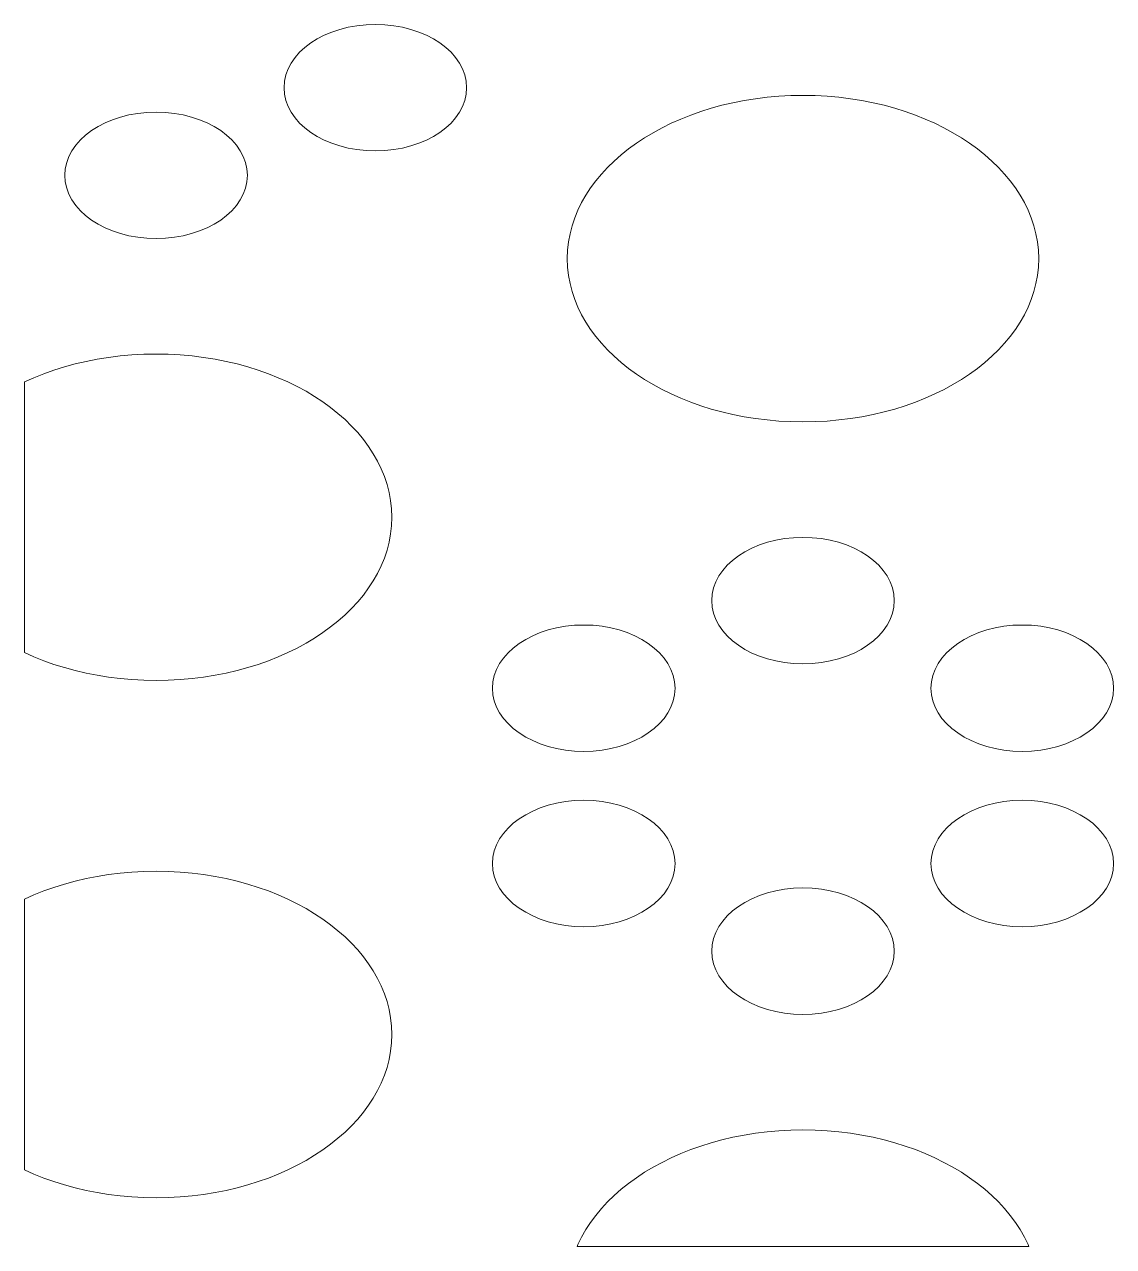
# Model space of a CAD drawing. Header units: millimetres. Extents: x -1200 to 1200, y -590 to 590.
# Drawn here: x -1200 to -771.3, y -590 to -109.1 of the extents above; entities that cross this region are included whole.
import ezdxf

# ---------------------------------------------------------------- set-up
doc = ezdxf.new("R2010")
doc.units = ezdxf.units.MM
doc.header["$MEASUREMENT"] = 0
doc.layers.add('Layer 1', color=7, linetype='Continuous')

msp = doc.modelspace()

# ---------------------------------------------------------------- linework, layer by layer
at = {"layer": 'Layer 1', "color": 250, "lineweight": 20}
for points, knots in [([(-1097.8502, -133.9653), (-1097.8502, -120.2296), (-1081.7542, -109.0802), (-1061.9118, -109.0802), (-1042.0694, -109.0802), (-1025.9734, -120.2296), (-1025.9734, -133.9653), (-1025.9734, -147.7008), (-1042.0694, -158.8452), (-1061.9118, -158.8452), (-1081.7542, -158.8452), (-1097.8502, -147.7008), (-1097.8502, -133.9653)], [0, 0, 0, 0, 0.25, 0.25, 0.25, 0.5, 0.5, 0.5, 0.75, 0.75, 0.75, 1, 1, 1, 1]), ([(-986.3499, -201.2391), (-986.3499, -201.2391), (-986.2274, -197.9304), (-986.2274, -197.9304), (-986.2274, -197.9304), (-985.8673, -194.6681), (-985.8673, -194.6681), (-985.8673, -194.6681), (-985.2774, -191.4523), (-985.2774, -191.4523), (-985.2774, -191.4523), (-984.4653, -188.2933), (-984.4653, -188.2933), (-984.4653, -188.2933), (-983.431, -185.191), (-983.431, -185.191), (-983.431, -185.191), (-982.1822, -182.1404), (-982.1822, -182.1404), (-982.1822, -182.1404), (-980.7266, -179.162), (-980.7266, -179.162), (-980.7266, -179.162), (-979.0718, -176.2559), (-979.0718, -176.2559), (-979.0718, -176.2559), (-977.2102, -173.417), (-977.2102, -173.417), (-977.2102, -173.417), (-975.157, -170.6347), (-975.157, -170.6347), (-975.157, -170.6347), (-972.9276, -167.9454), (-972.9276, -167.9454), (-972.9276, -167.9454), (-970.5067, -165.3439), (-970.5067, -165.3439), (-970.5067, -165.3439), (-967.9248, -162.8249), (-967.9248, -162.8249), (-967.9248, -162.8249), (-965.1668, -160.3937), (-965.1668, -160.3937), (-965.1668, -160.3937), (-962.2479, -158.0657), (-962.2479, -158.0657), (-962.2479, -158.0657), (-959.1759, -155.8358), (-959.1759, -155.8358), (-959.1759, -155.8358), (-955.9428, -153.6988), (-955.9428, -153.6988), (-955.9428, -153.6988), (-952.5873, -151.6857), (-952.5873, -151.6857), (-952.5873, -151.6857), (-949.0708, -149.7707), (-949.0708, -149.7707), (-949.0708, -149.7707), (-945.4317, -147.9847), (-945.4317, -147.9847), (-945.4317, -147.9847), (-941.6702, -146.3123), (-941.6702, -146.3123), (-941.6702, -146.3123), (-937.7783, -144.7637), (-937.7783, -144.7637), (-937.7783, -144.7637), (-933.7945, -143.3494), (-933.7945, -143.3494), (-933.7945, -143.3494), (-929.6804, -142.059), (-929.6804, -142.059), (-929.6804, -142.059), (-925.4668, -140.9131), (-925.4668, -140.9131), (-925.4668, -140.9131), (-921.1612, -139.9065), (-921.1612, -139.9065), (-921.1612, -139.9065), (-916.7561, -139.0393), (-916.7561, -139.0393), (-916.7561, -139.0393), (-912.2819, -138.327), (-912.2819, -138.327), (-912.2819, -138.327), (-907.7159, -137.7592), (-907.7159, -137.7592), (-907.7159, -137.7592), (-903.0733, -137.3514), (-903.0733, -137.3514), (-903.0733, -137.3514), (-898.354, -137.0933), (-898.354, -137.0933), (-898.354, -137.0933), (-893.5888, -137.0107), (-893.5888, -137.0107), (-893.5888, -137.0107), (-888.7775, -137.0933), (-888.7775, -137.0933), (-888.7775, -137.0933), (-884.0736, -137.3514), (-884.0736, -137.3514), (-884.0736, -137.3514), (-879.4156, -137.7592), (-879.4156, -137.7592), (-879.4156, -137.7592), (-874.8573, -138.327), (-874.8573, -138.327), (-874.8573, -138.327), (-870.3754, -139.0393), (-870.3754, -139.0393), (-870.3754, -139.0393), (-865.9856, -139.9065), (-865.9856, -139.9065), (-865.9856, -139.9065), (-861.68, -140.9131), (-861.68, -140.9131), (-861.68, -140.9131), (-857.4665, -142.059), (-857.4665, -142.059), (-857.4665, -142.059), (-853.36, -143.3494), (-853.36, -143.3494), (-853.36, -143.3494), (-849.3533, -144.7637), (-849.3533, -144.7637), (-849.3533, -144.7637), (-845.4844, -146.3123), (-845.4844, -146.3123), (-845.4844, -146.3123), (-841.7227, -147.9847), (-841.7227, -147.9847), (-841.7227, -147.9847), (-838.0837, -149.7707), (-838.0837, -149.7707), (-838.0837, -149.7707), (-834.5673, -151.6857), (-834.5673, -151.6857), (-834.5673, -151.6857), (-831.2117, -153.6988), (-831.2117, -153.6988), (-831.2117, -153.6988), (-827.9787, -155.8358), (-827.9787, -155.8358), (-827.9787, -155.8358), (-824.8989, -158.0657), (-824.8989, -158.0657), (-824.8989, -158.0657), (-821.98, -160.3937), (-821.98, -160.3937), (-821.98, -160.3937), (-819.2296, -162.8249), (-819.2296, -162.8249), (-819.2296, -162.8249), (-816.6402, -165.3439), (-816.6402, -165.3439), (-816.6402, -165.3439), (-814.2346, -167.9454), (-814.2346, -167.9454), (-814.2346, -167.9454), (-811.9899, -170.6347), (-811.9899, -170.6347), (-811.9899, -170.6347), (-809.9444, -173.4066), (-809.9444, -173.4066), (-809.9444, -173.4066), (-808.0904, -176.2559), (-808.0904, -176.2559), (-808.0904, -176.2559), (-806.4279, -179.162), (-806.4279, -179.162), (-806.4279, -179.162), (-804.9722, -182.1404), (-804.9722, -182.1404), (-804.9722, -182.1404), (-803.7234, -185.191), (-803.7234, -185.191), (-803.7234, -185.191), (-802.6815, -188.2933), (-802.6815, -188.2933), (-802.6815, -188.2933), (-801.8694, -191.4523), (-801.8694, -191.4523), (-801.8694, -191.4523), (-801.2796, -194.6681), (-801.2796, -194.6681), (-801.2796, -194.6681), (-800.9195, -197.9304), (-800.9195, -197.9304), (-800.9195, -197.9304), (-800.7969, -201.2391), (-800.7969, -201.2391), (-800.7969, -201.2391), (-800.9195, -204.5581), (-800.9195, -204.5581), (-800.9195, -204.5581), (-801.2796, -207.8204), (-801.2796, -207.8204), (-801.2796, -207.8204), (-801.8694, -211.0362), (-801.8694, -211.0362), (-801.8694, -211.0362), (-802.6815, -214.2056), (-802.6815, -214.2056), (-802.6815, -214.2056), (-803.7234, -217.2975), (-803.7234, -217.2975), (-803.7234, -217.2975), (-804.9722, -220.3378), (-804.9722, -220.3378), (-804.9722, -220.3378), (-806.4279, -223.3213), (-806.4279, -223.3213), (-806.4279, -223.3213), (-808.0904, -226.2326), (-808.0904, -226.2326), (-808.0904, -226.2326), (-809.9444, -229.0819), (-809.9444, -229.0819), (-809.9444, -229.0819), (-811.9899, -231.8435), (-811.9899, -231.8435), (-811.9899, -231.8435), (-814.2346, -234.5431), (-814.2346, -234.5431), (-814.2346, -234.5431), (-816.6402, -237.1446), (-816.6402, -237.1446), (-816.6402, -237.1446), (-819.2296, -239.6688), (-819.2296, -239.6688), (-819.2296, -239.6688), (-821.98, -242.0897), (-821.98, -242.0897), (-821.98, -242.0897), (-824.8989, -244.4228), (-824.8989, -244.4228), (-824.8989, -244.4228), (-827.9787, -246.6527), (-827.9787, -246.6527), (-827.9787, -246.6527), (-831.2117, -248.7897), (-831.2117, -248.7897), (-831.2117, -248.7897), (-834.5673, -250.8028), (-834.5673, -250.8028), (-834.5673, -250.8028), (-838.0761, -252.7178), (-838.0761, -252.7178), (-838.0761, -252.7178), (-841.7227, -254.5038), (-841.7227, -254.5038), (-841.7227, -254.5038), (-845.4844, -256.1763), (-845.4844, -256.1763), (-845.4844, -256.1763), (-849.3533, -257.7197), (-849.3533, -257.7197), (-849.3533, -257.7197), (-853.36, -259.1443), (-853.36, -259.1443), (-853.36, -259.1443), (-857.4665, -260.4192), (-857.4665, -260.4192), (-857.4665, -260.4192), (-861.68, -261.5755), (-861.68, -261.5755), (-861.68, -261.5755), (-865.9856, -262.5821), (-865.9856, -262.5821), (-865.9856, -262.5821), (-870.3754, -263.4492), (-870.3754, -263.4492), (-870.3754, -263.4492), (-874.8573, -264.1667), (-874.8573, -264.1667), (-874.8573, -264.1667), (-879.4156, -264.7345), (-879.4156, -264.7345), (-879.4156, -264.7345), (-884.0736, -265.1475), (-884.0736, -265.1475), (-884.0736, -265.1475), (-888.7775, -265.3952), (-888.7775, -265.3952), (-888.7775, -265.3952), (-893.5888, -265.4778), (-893.5888, -265.4778), (-893.5888, -265.4778), (-898.354, -265.3952), (-898.354, -265.3952), (-898.354, -265.3952), (-903.0733, -265.1475), (-903.0733, -265.1475), (-903.0733, -265.1475), (-907.7159, -264.7345), (-907.7159, -264.7345), (-907.7159, -264.7345), (-912.2819, -264.1667), (-912.2819, -264.1667), (-912.2819, -264.1667), (-916.7561, -263.4492), (-916.7561, -263.4492), (-916.7561, -263.4492), (-921.1612, -262.5821), (-921.1612, -262.5821), (-921.1612, -262.5821), (-925.4668, -261.5755), (-925.4668, -261.5755), (-925.4668, -261.5755), (-929.6804, -260.4192), (-929.6804, -260.4192), (-929.6804, -260.4192), (-933.7945, -259.1443), (-933.7945, -259.1443), (-933.7945, -259.1443), (-937.7783, -257.7197), (-937.7783, -257.7197), (-937.7783, -257.7197), (-941.6702, -256.1763), (-941.6702, -256.1763), (-941.6702, -256.1763), (-945.4317, -254.5038), (-945.4317, -254.5038), (-945.4317, -254.5038), (-949.0708, -252.7178), (-949.0708, -252.7178), (-949.0708, -252.7178), (-952.5873, -250.8028), (-952.5873, -250.8028), (-952.5873, -250.8028), (-955.9428, -248.7897), (-955.9428, -248.7897), (-955.9428, -248.7897), (-959.1759, -246.6527), (-959.1759, -246.6527), (-959.1759, -246.6527), (-962.2479, -244.4228), (-962.2479, -244.4228), (-962.2479, -244.4228), (-965.1668, -242.0897), (-965.1668, -242.0897), (-965.1668, -242.0897), (-967.9248, -239.6688), (-967.9248, -239.6688), (-967.9248, -239.6688), (-970.5067, -237.1446), (-970.5067, -237.1446), (-970.5067, -237.1446), (-972.9276, -234.5431), (-972.9276, -234.5431), (-972.9276, -234.5431), (-975.157, -231.8435), (-975.157, -231.8435), (-975.157, -231.8435), (-977.2102, -229.0819), (-977.2102, -229.0819), (-977.2102, -229.0819), (-979.0718, -226.2326), (-979.0718, -226.2326), (-979.0718, -226.2326), (-980.7266, -223.3213), (-980.7266, -223.3213), (-980.7266, -223.3213), (-982.1822, -220.3378), (-982.1822, -220.3378), (-982.1822, -220.3378), (-983.431, -217.2975), (-983.431, -217.2975), (-983.431, -217.2975), (-984.4653, -214.2056), (-984.4653, -214.2056), (-984.4653, -214.2056), (-985.2774, -211.0362), (-985.2774, -211.0362), (-985.2774, -211.0362), (-985.8673, -207.8204), (-985.8673, -207.8204), (-985.8673, -207.8204), (-986.2274, -204.5581), (-986.2274, -204.5581), (-986.2274, -204.5581), (-986.3499, -201.2391), (-986.3499, -201.2391)], [0, 0, 0, 0, 0.0078125, 0.0078125, 0.0078125, 0.015625, 0.015625, 0.015625, 0.0234375, 0.0234375, 0.0234375, 0.03125, 0.03125, 0.03125, 0.0390625, 0.0390625, 0.0390625, 0.046875, 0.046875, 0.046875, 0.0546875, 0.0546875, 0.0546875, 0.0625, 0.0625, 0.0625, 0.0703125, 0.0703125, 0.0703125, 0.078125, 0.078125, 0.078125, 0.0859375, 0.0859375, 0.0859375, 0.09375, 0.09375, 0.09375, 0.1015625, 0.1015625, 0.1015625, 0.109375, 0.109375, 0.109375, 0.1171875, 0.1171875, 0.1171875, 0.125, 0.125, 0.125, 0.1328125, 0.1328125, 0.1328125, 0.140625, 0.140625, 0.140625, 0.1484375, 0.1484375, 0.1484375, 0.15625, 0.15625, 0.15625, 0.1640625, 0.1640625, 0.1640625, 0.171875, 0.171875, 0.171875, 0.1796875, 0.1796875, 0.1796875, 0.1875, 0.1875, 0.1875, 0.1953125, 0.1953125, 0.1953125, 0.203125, 0.203125, 0.203125, 0.2109375, 0.2109375, 0.2109375, 0.21875, 0.21875, 0.21875, 0.2265625, 0.2265625, 0.2265625, 0.234375, 0.234375, 0.234375, 0.2421875, 0.2421875, 0.2421875, 0.25, 0.25, 0.25, 0.2578125, 0.2578125, 0.2578125, 0.265625, 0.265625, 0.265625, 0.2734375, 0.2734375, 0.2734375, 0.28125, 0.28125, 0.28125, 0.2890625, 0.2890625, 0.2890625, 0.296875, 0.296875, 0.296875, 0.3046875, 0.3046875, 0.3046875, 0.3125, 0.3125, 0.3125, 0.3203125, 0.3203125, 0.3203125, 0.328125, 0.328125, 0.328125, 0.3359375, 0.3359375, 0.3359375, 0.34375, 0.34375, 0.34375, 0.3515625, 0.3515625, 0.3515625, 0.359375, 0.359375, 0.359375, 0.3671875, 0.3671875, 0.3671875, 0.375, 0.375, 0.375, 0.3828125, 0.3828125, 0.3828125, 0.390625, 0.390625, 0.390625, 0.3984375, 0.3984375, 0.3984375, 0.40625, 0.40625, 0.40625, 0.4140625, 0.4140625, 0.4140625, 0.421875, 0.421875, 0.421875, 0.4296875, 0.4296875, 0.4296875, 0.4375, 0.4375, 0.4375, 0.4453125, 0.4453125, 0.4453125, 0.453125, 0.453125, 0.453125, 0.4609375, 0.4609375, 0.4609375, 0.46875, 0.46875, 0.46875, 0.4765625, 0.4765625, 0.4765625, 0.484375, 0.484375, 0.484375, 0.4921875, 0.4921875, 0.4921875, 0.5, 0.5, 0.5, 0.5078125, 0.5078125, 0.5078125, 0.515625, 0.515625, 0.515625, 0.5234375, 0.5234375, 0.5234375, 0.53125, 0.53125, 0.53125, 0.5390625, 0.5390625, 0.5390625, 0.546875, 0.546875, 0.546875, 0.5546875, 0.5546875, 0.5546875, 0.5625, 0.5625, 0.5625, 0.5703125, 0.5703125, 0.5703125, 0.578125, 0.578125, 0.578125, 0.5859375, 0.5859375, 0.5859375, 0.59375, 0.59375, 0.59375, 0.6015625, 0.6015625, 0.6015625, 0.609375, 0.609375, 0.609375, 0.6171875, 0.6171875, 0.6171875, 0.625, 0.625, 0.625, 0.6328125, 0.6328125, 0.6328125, 0.640625, 0.640625, 0.640625, 0.6484375, 0.6484375, 0.6484375, 0.65625, 0.65625, 0.65625, 0.6640625, 0.6640625, 0.6640625, 0.671875, 0.671875, 0.671875, 0.6796875, 0.6796875, 0.6796875, 0.6875, 0.6875, 0.6875, 0.6953125, 0.6953125, 0.6953125, 0.703125, 0.703125, 0.703125, 0.7109375, 0.7109375, 0.7109375, 0.71875, 0.71875, 0.71875, 0.7265625, 0.7265625, 0.7265625, 0.734375, 0.734375, 0.734375, 0.7421875, 0.7421875, 0.7421875, 0.75, 0.75, 0.75, 0.7578125, 0.7578125, 0.7578125, 0.765625, 0.765625, 0.765625, 0.7734375, 0.7734375, 0.7734375, 0.78125, 0.78125, 0.78125, 0.7890625, 0.7890625, 0.7890625, 0.796875, 0.796875, 0.796875, 0.8046875, 0.8046875, 0.8046875, 0.8125, 0.8125, 0.8125, 0.8203125, 0.8203125, 0.8203125, 0.828125, 0.828125, 0.828125, 0.8359375, 0.8359375, 0.8359375, 0.84375, 0.84375, 0.84375, 0.8515625, 0.8515625, 0.8515625, 0.859375, 0.859375, 0.859375, 0.8671875, 0.8671875, 0.8671875, 0.875, 0.875, 0.875, 0.8828125, 0.8828125, 0.8828125, 0.890625, 0.890625, 0.890625, 0.8984375, 0.8984375, 0.8984375, 0.90625, 0.90625, 0.90625, 0.9140625, 0.9140625, 0.9140625, 0.921875, 0.921875, 0.921875, 0.9296875, 0.9296875, 0.9296875, 0.9375, 0.9375, 0.9375, 0.9453125, 0.9453125, 0.9453125, 0.953125, 0.953125, 0.953125, 0.9609375, 0.9609375, 0.9609375, 0.96875, 0.96875, 0.96875, 0.9765625, 0.9765625, 0.9765625, 0.984375, 0.984375, 0.984375, 0.9921875, 0.9921875, 0.9921875, 1, 1, 1, 1]), ([(-1184.1531, -168.4565), (-1184.1531, -154.7209), (-1168.0647, -143.5765), (-1148.2223, -143.5765), (-1128.3647, -143.5765), (-1112.2685, -154.7209), (-1112.2685, -168.4565), (-1112.2685, -182.1972), (-1128.3647, -193.3415), (-1148.2223, -193.3415), (-1168.0647, -193.3415), (-1184.1531, -182.1972), (-1184.1531, -168.4565)], [0, 0, 0, 0, 0.25, 0.25, 0.25, 0.5, 0.5, 0.5, 0.75, 0.75, 0.75, 1, 1, 1, 1]), ([(-1200.05, -356.2895), (-1200.05, -356.2895), (-1200.05, -249.7498), (-1200.05, -249.7498), (-1200.05, -249.7498), (-1196.3036, -248.0877), (-1196.3036, -248.0877), (-1196.3036, -248.0877), (-1192.4271, -246.5443), (-1192.4271, -246.5443), (-1192.4271, -246.5443), (-1188.428, -245.1248), (-1188.428, -245.1248), (-1188.428, -245.1248), (-1184.314, -243.8395), (-1184.314, -243.8395), (-1184.314, -243.8395), (-1180.1081, -242.6988), (-1180.1081, -242.6988), (-1180.1081, -242.6988), (-1175.8101, -241.6768), (-1175.8101, -241.6768), (-1175.8101, -241.6768), (-1171.4049, -240.8095), (-1171.4049, -240.8095), (-1171.4049, -240.8095), (-1166.9156, -240.0972), (-1166.9156, -240.0972), (-1166.9156, -240.0972), (-1162.3571, -239.5345), (-1162.3571, -239.5345), (-1162.3571, -239.5345), (-1157.7145, -239.132), (-1157.7145, -239.132), (-1157.7145, -239.132), (-1153.0028, -238.8842), (-1153.0028, -238.8842), (-1153.0028, -238.8842), (-1148.2223, -238.8015), (-1148.2223, -238.8015), (-1148.2223, -238.8015), (-1143.4418, -238.8842), (-1143.4418, -238.8842), (-1143.4418, -238.8842), (-1138.7148, -239.132), (-1138.7148, -239.132), (-1138.7148, -239.132), (-1134.0646, -239.5345), (-1134.0646, -239.5345), (-1134.0646, -239.5345), (-1129.5061, -240.0972), (-1129.5061, -240.0972), (-1129.5061, -240.0972), (-1125.0244, -240.8095), (-1125.0244, -240.8095), (-1125.0244, -240.8095), (-1120.6345, -241.6768), (-1120.6345, -241.6768), (-1120.6345, -241.6768), (-1116.3213, -242.6988), (-1116.3213, -242.6988), (-1116.3213, -242.6988), (-1112.1076, -243.8395), (-1112.1076, -243.8395), (-1112.1076, -243.8395), (-1108.0012, -245.1248), (-1108.0012, -245.1248), (-1108.0012, -245.1248), (-1104.0098, -246.5443), (-1104.0098, -246.5443), (-1104.0098, -246.5443), (-1100.1257, -248.0877), (-1100.1257, -248.0877), (-1100.1257, -248.0877), (-1096.3563, -249.755), (-1096.3563, -249.755), (-1096.3563, -249.755), (-1092.7173, -251.5513), (-1092.7173, -251.5513), (-1092.7173, -251.5513), (-1089.2085, -253.4611), (-1089.2085, -253.4611), (-1089.2085, -253.4611), (-1085.8453, -255.4794), (-1085.8453, -255.4794), (-1085.8453, -255.4794), (-1082.6198, -257.606), (-1082.6198, -257.606), (-1082.6198, -257.606), (-1079.5478, -259.836), (-1079.5478, -259.836), (-1079.5478, -259.836), (-1076.6213, -262.1691), (-1076.6213, -262.1691), (-1076.6213, -262.1691), (-1073.8632, -264.5952), (-1073.8632, -264.5952), (-1073.8632, -264.5952), (-1071.2891, -267.1192), (-1071.2891, -267.1192), (-1071.2891, -267.1192), (-1068.8529, -269.726), (-1068.8529, -269.726), (-1068.8529, -269.726), (-1066.6234, -272.4153), (-1066.6234, -272.4153), (-1066.6234, -272.4153), (-1064.5856, -275.1872), (-1064.5856, -275.1872), (-1064.5856, -275.1872), (-1062.7392, -278.0262), (-1062.7392, -278.0262), (-1062.7392, -278.0262), (-1061.0615, -280.9374), (-1061.0615, -280.9374), (-1061.0615, -280.9374), (-1059.6058, -283.921), (-1059.6058, -283.921), (-1059.6058, -283.921), (-1058.3647, -286.9613), (-1058.3647, -286.9613), (-1058.3647, -286.9613), (-1057.3305, -290.0739), (-1057.3305, -290.0739), (-1057.3305, -290.0739), (-1056.5031, -293.2277), (-1056.5031, -293.2277), (-1056.5031, -293.2277), (-1055.9132, -296.4487), (-1055.9132, -296.4487), (-1055.9132, -296.4487), (-1055.5607, -299.7058), (-1055.5607, -299.7058), (-1055.5607, -299.7058), (-1055.4382, -303.0248), (-1055.4382, -303.0248), (-1055.4382, -303.0248), (-1055.5607, -306.3336), (-1055.5607, -306.3336), (-1055.5607, -306.3336), (-1055.9132, -309.5958), (-1055.9132, -309.5958), (-1055.9132, -309.5958), (-1056.5031, -312.8116), (-1056.5031, -312.8116), (-1056.5031, -312.8116), (-1057.3305, -315.9758), (-1057.3305, -315.9758), (-1057.3305, -315.9758), (-1058.3647, -319.0781), (-1058.3647, -319.0781), (-1058.3647, -319.0781), (-1059.6058, -322.1183), (-1059.6058, -322.1183), (-1059.6058, -322.1183), (-1061.0615, -325.1018), (-1061.0615, -325.1018), (-1061.0615, -325.1018), (-1062.7392, -328.0132), (-1062.7392, -328.0132), (-1062.7392, -328.0132), (-1064.5856, -330.8573), (-1064.5856, -330.8573), (-1064.5856, -330.8573), (-1066.6234, -333.6292), (-1066.6234, -333.6292), (-1066.6234, -333.6292), (-1068.8529, -336.3185), (-1068.8529, -336.3185), (-1068.8529, -336.3185), (-1071.2891, -338.92), (-1071.2891, -338.92), (-1071.2891, -338.92), (-1073.8632, -341.4442), (-1073.8632, -341.4442), (-1073.8632, -341.4442), (-1076.6213, -343.8651), (-1076.6213, -343.8651), (-1076.6213, -343.8651), (-1079.5478, -346.2033), (-1079.5478, -346.2033), (-1079.5478, -346.2033), (-1082.6198, -348.4333), (-1082.6198, -348.4333), (-1082.6198, -348.4333), (-1085.8453, -350.5599), (-1085.8453, -350.5599), (-1085.8453, -350.5599), (-1089.2085, -352.5885), (-1089.2085, -352.5885), (-1089.2085, -352.5885), (-1092.7173, -354.4932), (-1092.7173, -354.4932), (-1092.7173, -354.4932), (-1096.3563, -356.2844), (-1096.3563, -356.2844), (-1096.3563, -356.2844), (-1100.1257, -357.9568), (-1100.1257, -357.9568), (-1100.1257, -357.9568), (-1104.0098, -359.5053), (-1104.0098, -359.5053), (-1104.0098, -359.5053), (-1108.0012, -360.9249), (-1108.0012, -360.9249), (-1108.0012, -360.9249), (-1112.1076, -362.205), (-1112.1076, -362.205), (-1112.1076, -362.205), (-1116.3213, -363.3509), (-1116.3213, -363.3509), (-1116.3213, -363.3509), (-1120.6345, -364.3626), (-1120.6345, -364.3626), (-1120.6345, -364.3626), (-1125.0244, -365.2246), (-1125.0244, -365.2246), (-1125.0244, -365.2246), (-1129.5061, -365.9421), (-1129.5061, -365.9421), (-1129.5061, -365.9421), (-1134.0646, -366.5048), (-1134.0646, -366.5048), (-1134.0646, -366.5048), (-1138.7148, -366.9177), (-1138.7148, -366.9177), (-1138.7148, -366.9177), (-1143.4418, -367.1654), (-1143.4418, -367.1654), (-1143.4418, -367.1654), (-1148.2223, -367.2481), (-1148.2223, -367.2481), (-1148.2223, -367.2481), (-1153.0028, -367.1654), (-1153.0028, -367.1654), (-1153.0028, -367.1654), (-1157.7145, -366.9177), (-1157.7145, -366.9177), (-1157.7145, -366.9177), (-1162.3571, -366.5048), (-1162.3571, -366.5048), (-1162.3571, -366.5048), (-1166.9232, -365.9421), (-1166.9232, -365.9421), (-1166.9232, -365.9421), (-1171.4049, -365.2246), (-1171.4049, -365.2246), (-1171.4049, -365.2246), (-1175.8101, -364.3626), (-1175.8101, -364.3626), (-1175.8101, -364.3626), (-1180.1081, -363.3509), (-1180.1081, -363.3509), (-1180.1081, -363.3509), (-1184.314, -362.205), (-1184.314, -362.205), (-1184.314, -362.205), (-1188.428, -360.9249), (-1188.428, -360.9249), (-1188.428, -360.9249), (-1192.4271, -359.5053), (-1192.4271, -359.5053), (-1192.4271, -359.5053), (-1196.3036, -357.9568), (-1196.3036, -357.9568), (-1196.3036, -357.9568), (-1200.05, -356.2895), (-1200.05, -356.2895)], [0, 0, 0, 0, 0.01123596, 0.01123596, 0.01123596, 0.02247191, 0.02247191, 0.02247191, 0.03370787, 0.03370787, 0.03370787, 0.04494382, 0.04494382, 0.04494382, 0.05617978, 0.05617978, 0.05617978, 0.06741573, 0.06741573, 0.06741573, 0.07865169, 0.07865169, 0.07865169, 0.08988764, 0.08988764, 0.08988764, 0.1011236, 0.1011236, 0.1011236, 0.11235955, 0.11235955, 0.11235955, 0.12359551, 0.12359551, 0.12359551, 0.13483146, 0.13483146, 0.13483146, 0.14606742, 0.14606742, 0.14606742, 0.15730337, 0.15730337, 0.15730337, 0.16853933, 0.16853933, 0.16853933, 0.17977528, 0.17977528, 0.17977528, 0.19101124, 0.19101124, 0.19101124, 0.20224719, 0.20224719, 0.20224719, 0.21348315, 0.21348315, 0.21348315, 0.2247191, 0.2247191, 0.2247191, 0.23595506, 0.23595506, 0.23595506, 0.24719101, 0.24719101, 0.24719101, 0.25842697, 0.25842697, 0.25842697, 0.26966292, 0.26966292, 0.26966292, 0.28089888, 0.28089888, 0.28089888, 0.29213483, 0.29213483, 0.29213483, 0.30337079, 0.30337079, 0.30337079, 0.31460674, 0.31460674, 0.31460674, 0.3258427, 0.3258427, 0.3258427, 0.33707865, 0.33707865, 0.33707865, 0.34831461, 0.34831461, 0.34831461, 0.35955056, 0.35955056, 0.35955056, 0.37078652, 0.37078652, 0.37078652, 0.38202247, 0.38202247, 0.38202247, 0.39325843, 0.39325843, 0.39325843, 0.40449438, 0.40449438, 0.40449438, 0.41573034, 0.41573034, 0.41573034, 0.42696629, 0.42696629, 0.42696629, 0.43820225, 0.43820225, 0.43820225, 0.4494382, 0.4494382, 0.4494382, 0.46067416, 0.46067416, 0.46067416, 0.47191011, 0.47191011, 0.47191011, 0.48314607, 0.48314607, 0.48314607, 0.49438202, 0.49438202, 0.49438202, 0.50561798, 0.50561798, 0.50561798, 0.51685393, 0.51685393, 0.51685393, 0.52808989, 0.52808989, 0.52808989, 0.53932584, 0.53932584, 0.53932584, 0.5505618, 0.5505618, 0.5505618, 0.56179775, 0.56179775, 0.56179775, 0.57303371, 0.57303371, 0.57303371, 0.58426966, 0.58426966, 0.58426966, 0.59550562, 0.59550562, 0.59550562, 0.60674157, 0.60674157, 0.60674157, 0.61797753, 0.61797753, 0.61797753, 0.62921348, 0.62921348, 0.62921348, 0.64044944, 0.64044944, 0.64044944, 0.65168539, 0.65168539, 0.65168539, 0.66292135, 0.66292135, 0.66292135, 0.6741573, 0.6741573, 0.6741573, 0.68539326, 0.68539326, 0.68539326, 0.69662921, 0.69662921, 0.69662921, 0.70786517, 0.70786517, 0.70786517, 0.71910112, 0.71910112, 0.71910112, 0.73033708, 0.73033708, 0.73033708, 0.74157303, 0.74157303, 0.74157303, 0.75280899, 0.75280899, 0.75280899, 0.76404494, 0.76404494, 0.76404494, 0.7752809, 0.7752809, 0.7752809, 0.78651685, 0.78651685, 0.78651685, 0.79775281, 0.79775281, 0.79775281, 0.80898876, 0.80898876, 0.80898876, 0.82022472, 0.82022472, 0.82022472, 0.83146067, 0.83146067, 0.83146067, 0.84269663, 0.84269663, 0.84269663, 0.85393258, 0.85393258, 0.85393258, 0.86516854, 0.86516854, 0.86516854, 0.87640449, 0.87640449, 0.87640449, 0.88764045, 0.88764045, 0.88764045, 0.8988764, 0.8988764, 0.8988764, 0.91011236, 0.91011236, 0.91011236, 0.92134831, 0.92134831, 0.92134831, 0.93258427, 0.93258427, 0.93258427, 0.94382022, 0.94382022, 0.94382022, 0.95505618, 0.95505618, 0.95505618, 0.96629213, 0.96629213, 0.96629213, 0.97752809, 0.97752809, 0.97752809, 0.98876404, 0.98876404, 0.98876404, 1, 1, 1, 1]), ([(-929.5196, -335.8075), (-929.5196, -322.0667), (-913.4234, -310.9276), (-893.5888, -310.9276), (-873.731, -310.9276), (-857.635, -322.0667), (-857.635, -335.8075), (-857.635, -349.543), (-873.731, -360.6926), (-893.5888, -360.6926), (-913.4234, -360.6926), (-929.5196, -349.543), (-929.5196, -335.8075)], [0, 0, 0, 0, 0.25, 0.25, 0.25, 0.5, 0.5, 0.5, 0.75, 0.75, 0.75, 1, 1, 1, 1]), ([(-1015.8223, -370.3038), (-1015.8223, -356.5683), (-999.7339, -345.4239), (-979.8685, -345.4239), (-960.0339, -345.4239), (-943.9377, -356.5683), (-943.9377, -370.3038), (-943.9377, -384.0395), (-960.0339, -395.1838), (-979.8685, -395.1838), (-999.7339, -395.1838), (-1015.8223, -384.0395), (-1015.8223, -370.3038)], [0, 0, 0, 0, 0.25, 0.25, 0.25, 0.5, 0.5, 0.5, 0.75, 0.75, 0.75, 1, 1, 1, 1]), ([(-843.2167, -370.3038), (-843.2167, -356.5683), (-827.1207, -345.4239), (-807.2629, -345.4239), (-787.4359, -345.4239), (-771.3321, -356.5683), (-771.3321, -370.3038), (-771.3321, -384.0395), (-787.4359, -395.1838), (-807.2629, -395.1838), (-827.1207, -395.1838), (-843.2167, -384.0395), (-843.2167, -370.3038)], [0, 0, 0, 0, 0.25, 0.25, 0.25, 0.5, 0.5, 0.5, 0.75, 0.75, 0.75, 1, 1, 1, 1]), ([(-1015.8223, -439.3018), (-1015.8223, -425.5559), (-999.7339, -414.4166), (-979.8685, -414.4166), (-960.0339, -414.4166), (-943.9377, -425.5559), (-943.9377, -439.3018), (-943.9377, -453.027), (-960.0339, -464.1714), (-979.8685, -464.1714), (-999.7339, -464.1714), (-1015.8223, -453.027), (-1015.8223, -439.3018)], [0, 0, 0, 0, 0.25, 0.25, 0.25, 0.5, 0.5, 0.5, 0.75, 0.75, 0.75, 1, 1, 1, 1]), ([(-843.2167, -439.3018), (-843.2167, -425.5559), (-827.1207, -414.4166), (-807.2629, -414.4166), (-787.4359, -414.4166), (-771.3321, -425.5559), (-771.3321, -439.3018), (-771.3321, -453.027), (-787.4359, -464.1714), (-807.2629, -464.1714), (-827.1207, -464.1714), (-843.2167, -453.027), (-843.2167, -439.3018)], [0, 0, 0, 0, 0.25, 0.25, 0.25, 0.5, 0.5, 0.5, 0.75, 0.75, 0.75, 1, 1, 1, 1]), ([(-1200.05, -559.8455), (-1200.05, -559.8455), (-1200.05, -453.3109), (-1200.05, -453.3109), (-1200.05, -453.3109), (-1196.3036, -451.6488), (-1196.3036, -451.6488), (-1196.3036, -451.6488), (-1192.4271, -450.0899), (-1192.4271, -450.0899), (-1192.4271, -450.0899), (-1188.428, -448.6808), (-1188.428, -448.6808), (-1188.428, -448.6808), (-1184.314, -447.3903), (-1184.314, -447.3903), (-1184.314, -447.3903), (-1180.1081, -446.2444), (-1180.1081, -446.2444), (-1180.1081, -446.2444), (-1175.8101, -445.2327), (-1175.8101, -445.2327), (-1175.8101, -445.2327), (-1171.4049, -444.3707), (-1171.4049, -444.3707), (-1171.4049, -444.3707), (-1166.9156, -443.6583), (-1166.9156, -443.6583), (-1166.9156, -443.6583), (-1162.3571, -443.0854), (-1162.3571, -443.0854), (-1162.3571, -443.0854), (-1157.7145, -442.6776), (-1157.7145, -442.6776), (-1157.7145, -442.6776), (-1153.0028, -442.4298), (-1153.0028, -442.4298), (-1153.0028, -442.4298), (-1148.2223, -442.3473), (-1148.2223, -442.3473), (-1148.2223, -442.3473), (-1143.4418, -442.4298), (-1143.4418, -442.4298), (-1143.4418, -442.4298), (-1138.7148, -442.6776), (-1138.7148, -442.6776), (-1138.7148, -442.6776), (-1134.0646, -443.0854), (-1134.0646, -443.0854), (-1134.0646, -443.0854), (-1129.5061, -443.6583), (-1129.5061, -443.6583), (-1129.5061, -443.6583), (-1125.0244, -444.3707), (-1125.0244, -444.3707), (-1125.0244, -444.3707), (-1120.6345, -445.2327), (-1120.6345, -445.2327), (-1120.6345, -445.2327), (-1116.3213, -446.2444), (-1116.3213, -446.2444), (-1116.3213, -446.2444), (-1112.1076, -447.3903), (-1112.1076, -447.3903), (-1112.1076, -447.3903), (-1108.0012, -448.6808), (-1108.0012, -448.6808), (-1108.0012, -448.6808), (-1104.0098, -450.0899), (-1104.0098, -450.0899), (-1104.0098, -450.0899), (-1100.1257, -451.6488), (-1100.1257, -451.6488), (-1100.1257, -451.6488), (-1096.3563, -453.3161), (-1096.3563, -453.3161), (-1096.3563, -453.3161), (-1092.7173, -455.1072), (-1092.7173, -455.1072), (-1092.7173, -455.1072), (-1089.2085, -457.0068), (-1089.2085, -457.0068), (-1089.2085, -457.0068), (-1085.8453, -459.0302), (-1085.8453, -459.0302), (-1085.8453, -459.0302), (-1082.6198, -461.162), (-1082.6198, -461.162), (-1082.6198, -461.162), (-1079.5478, -463.4023), (-1079.5478, -463.4023), (-1079.5478, -463.4023), (-1076.6213, -465.7303), (-1076.6213, -465.7303), (-1076.6213, -465.7303), (-1073.8632, -468.1563), (-1073.8632, -468.1563), (-1073.8632, -468.1563), (-1071.2891, -470.6752), (-1071.2891, -470.6752), (-1071.2891, -470.6752), (-1068.8529, -473.2768), (-1068.8529, -473.2768), (-1068.8529, -473.2768), (-1066.6234, -475.9712), (-1066.6234, -475.9712), (-1066.6234, -475.9712), (-1064.5856, -478.738), (-1064.5856, -478.738), (-1064.5856, -478.738), (-1062.7392, -481.5821), (-1062.7392, -481.5821), (-1062.7392, -481.5821), (-1061.0615, -484.4986), (-1061.0615, -484.4986), (-1061.0615, -484.4986), (-1059.6058, -487.4717), (-1059.6058, -487.4717), (-1059.6058, -487.4717), (-1058.3647, -490.5172), (-1058.3647, -490.5172), (-1058.3647, -490.5172), (-1057.3305, -493.6195), (-1057.3305, -493.6195), (-1057.3305, -493.6195), (-1056.5031, -496.7837), (-1056.5031, -496.7837), (-1056.5031, -496.7837), (-1055.9132, -499.9994), (-1055.9132, -499.9994), (-1055.9132, -499.9994), (-1055.5607, -503.2669), (-1055.5607, -503.2669), (-1055.5607, -503.2669), (-1055.4382, -506.5756), (-1055.4382, -506.5756), (-1055.4382, -506.5756), (-1055.5607, -509.8895), (-1055.5607, -509.8895), (-1055.5607, -509.8895), (-1055.9132, -513.1466), (-1055.9132, -513.1466), (-1055.9132, -513.1466), (-1056.5031, -516.3675), (-1056.5031, -516.3675), (-1056.5031, -516.3675), (-1057.3305, -519.5266), (-1057.3305, -519.5266), (-1057.3305, -519.5266), (-1058.3647, -522.6341), (-1058.3647, -522.6341), (-1058.3647, -522.6341), (-1059.6058, -525.6743), (-1059.6058, -525.6743), (-1059.6058, -525.6743), (-1061.0615, -528.6476), (-1061.0615, -528.6476), (-1061.0615, -528.6476), (-1062.7392, -531.5691), (-1062.7392, -531.5691), (-1062.7392, -531.5691), (-1064.5856, -534.4081), (-1064.5856, -534.4081), (-1064.5856, -534.4081), (-1066.6234, -537.18), (-1066.6234, -537.18), (-1066.6234, -537.18), (-1068.8529, -539.8693), (-1068.8529, -539.8693), (-1068.8529, -539.8693), (-1071.2891, -542.476), (-1071.2891, -542.476), (-1071.2891, -542.476), (-1073.8632, -544.9898), (-1073.8632, -544.9898), (-1073.8632, -544.9898), (-1076.6213, -547.4262), (-1076.6213, -547.4262), (-1076.6213, -547.4262), (-1079.5478, -549.7542), (-1079.5478, -549.7542), (-1079.5478, -549.7542), (-1082.6198, -551.9841), (-1082.6198, -551.9841), (-1082.6198, -551.9841), (-1085.8453, -554.1262), (-1085.8453, -554.1262), (-1085.8453, -554.1262), (-1089.2085, -556.1341), (-1089.2085, -556.1341), (-1089.2085, -556.1341), (-1092.7173, -558.0441), (-1092.7173, -558.0441), (-1092.7173, -558.0441), (-1096.3563, -559.8404), (-1096.3563, -559.8404), (-1096.3563, -559.8404), (-1100.1257, -561.5076), (-1100.1257, -561.5076), (-1100.1257, -561.5076), (-1104.0098, -563.051), (-1104.0098, -563.051), (-1104.0098, -563.051), (-1108.0012, -564.4705), (-1108.0012, -564.4705), (-1108.0012, -564.4705), (-1112.1076, -565.7558), (-1112.1076, -565.7558), (-1112.1076, -565.7558), (-1116.3213, -566.9069), (-1116.3213, -566.9069), (-1116.3213, -566.9069), (-1120.6345, -567.9134), (-1120.6345, -567.9134), (-1120.6345, -567.9134), (-1125.0244, -568.7857), (-1125.0244, -568.7857), (-1125.0244, -568.7857), (-1129.5061, -569.4981), (-1129.5061, -569.4981), (-1129.5061, -569.4981), (-1134.0646, -570.0556), (-1134.0646, -570.0556), (-1134.0646, -570.0556), (-1138.7148, -570.4685), (-1138.7148, -570.4685), (-1138.7148, -570.4685), (-1143.4418, -570.7163), (-1143.4418, -570.7163), (-1143.4418, -570.7163), (-1148.2223, -570.7989), (-1148.2223, -570.7989), (-1148.2223, -570.7989), (-1153.0028, -570.7163), (-1153.0028, -570.7163), (-1153.0028, -570.7163), (-1157.7145, -570.4685), (-1157.7145, -570.4685), (-1157.7145, -570.4685), (-1162.3571, -570.0556), (-1162.3571, -570.0556), (-1162.3571, -570.0556), (-1166.9232, -569.4981), (-1166.9232, -569.4981), (-1166.9232, -569.4981), (-1171.4049, -568.7857), (-1171.4049, -568.7857), (-1171.4049, -568.7857), (-1175.8101, -567.9134), (-1175.8101, -567.9134), (-1175.8101, -567.9134), (-1180.1081, -566.9069), (-1180.1081, -566.9069), (-1180.1081, -566.9069), (-1184.314, -565.7558), (-1184.314, -565.7558), (-1184.314, -565.7558), (-1188.428, -564.4705), (-1188.428, -564.4705), (-1188.428, -564.4705), (-1192.4271, -563.051), (-1192.4271, -563.051), (-1192.4271, -563.051), (-1196.3036, -561.5076), (-1196.3036, -561.5076), (-1196.3036, -561.5076), (-1200.05, -559.8455), (-1200.05, -559.8455)], [0, 0, 0, 0, 0.01123596, 0.01123596, 0.01123596, 0.02247191, 0.02247191, 0.02247191, 0.03370787, 0.03370787, 0.03370787, 0.04494382, 0.04494382, 0.04494382, 0.05617978, 0.05617978, 0.05617978, 0.06741573, 0.06741573, 0.06741573, 0.07865169, 0.07865169, 0.07865169, 0.08988764, 0.08988764, 0.08988764, 0.1011236, 0.1011236, 0.1011236, 0.11235955, 0.11235955, 0.11235955, 0.12359551, 0.12359551, 0.12359551, 0.13483146, 0.13483146, 0.13483146, 0.14606742, 0.14606742, 0.14606742, 0.15730337, 0.15730337, 0.15730337, 0.16853933, 0.16853933, 0.16853933, 0.17977528, 0.17977528, 0.17977528, 0.19101124, 0.19101124, 0.19101124, 0.20224719, 0.20224719, 0.20224719, 0.21348315, 0.21348315, 0.21348315, 0.2247191, 0.2247191, 0.2247191, 0.23595506, 0.23595506, 0.23595506, 0.24719101, 0.24719101, 0.24719101, 0.25842697, 0.25842697, 0.25842697, 0.26966292, 0.26966292, 0.26966292, 0.28089888, 0.28089888, 0.28089888, 0.29213483, 0.29213483, 0.29213483, 0.30337079, 0.30337079, 0.30337079, 0.31460674, 0.31460674, 0.31460674, 0.3258427, 0.3258427, 0.3258427, 0.33707865, 0.33707865, 0.33707865, 0.34831461, 0.34831461, 0.34831461, 0.35955056, 0.35955056, 0.35955056, 0.37078652, 0.37078652, 0.37078652, 0.38202247, 0.38202247, 0.38202247, 0.39325843, 0.39325843, 0.39325843, 0.40449438, 0.40449438, 0.40449438, 0.41573034, 0.41573034, 0.41573034, 0.42696629, 0.42696629, 0.42696629, 0.43820225, 0.43820225, 0.43820225, 0.4494382, 0.4494382, 0.4494382, 0.46067416, 0.46067416, 0.46067416, 0.47191011, 0.47191011, 0.47191011, 0.48314607, 0.48314607, 0.48314607, 0.49438202, 0.49438202, 0.49438202, 0.50561798, 0.50561798, 0.50561798, 0.51685393, 0.51685393, 0.51685393, 0.52808989, 0.52808989, 0.52808989, 0.53932584, 0.53932584, 0.53932584, 0.5505618, 0.5505618, 0.5505618, 0.56179775, 0.56179775, 0.56179775, 0.57303371, 0.57303371, 0.57303371, 0.58426966, 0.58426966, 0.58426966, 0.59550562, 0.59550562, 0.59550562, 0.60674157, 0.60674157, 0.60674157, 0.61797753, 0.61797753, 0.61797753, 0.62921348, 0.62921348, 0.62921348, 0.64044944, 0.64044944, 0.64044944, 0.65168539, 0.65168539, 0.65168539, 0.66292135, 0.66292135, 0.66292135, 0.6741573, 0.6741573, 0.6741573, 0.68539326, 0.68539326, 0.68539326, 0.69662921, 0.69662921, 0.69662921, 0.70786517, 0.70786517, 0.70786517, 0.71910112, 0.71910112, 0.71910112, 0.73033708, 0.73033708, 0.73033708, 0.74157303, 0.74157303, 0.74157303, 0.75280899, 0.75280899, 0.75280899, 0.76404494, 0.76404494, 0.76404494, 0.7752809, 0.7752809, 0.7752809, 0.78651685, 0.78651685, 0.78651685, 0.79775281, 0.79775281, 0.79775281, 0.80898876, 0.80898876, 0.80898876, 0.82022472, 0.82022472, 0.82022472, 0.83146067, 0.83146067, 0.83146067, 0.84269663, 0.84269663, 0.84269663, 0.85393258, 0.85393258, 0.85393258, 0.86516854, 0.86516854, 0.86516854, 0.87640449, 0.87640449, 0.87640449, 0.88764045, 0.88764045, 0.88764045, 0.8988764, 0.8988764, 0.8988764, 0.91011236, 0.91011236, 0.91011236, 0.92134831, 0.92134831, 0.92134831, 0.93258427, 0.93258427, 0.93258427, 0.94382022, 0.94382022, 0.94382022, 0.95505618, 0.95505618, 0.95505618, 0.96629213, 0.96629213, 0.96629213, 0.97752809, 0.97752809, 0.97752809, 0.98876404, 0.98876404, 0.98876404, 1, 1, 1, 1]), ([(-929.5196, -473.7878), (-929.5196, -460.0522), (-913.4234, -448.9079), (-893.5888, -448.9079), (-873.731, -448.9079), (-857.635, -460.0522), (-857.635, -473.7878), (-857.635, -487.5285), (-873.731, -498.6677), (-893.5888, -498.6677), (-913.4234, -498.6677), (-929.5196, -487.5285), (-929.5196, -473.7878)], [0, 0, 0, 0, 0.25, 0.25, 0.25, 0.5, 0.5, 0.5, 0.75, 0.75, 0.75, 1, 1, 1, 1]), ([(-804.6504, -590.0266), (-804.6504, -590.0266), (-982.504, -590.0266), (-982.504, -590.0266), (-982.504, -590.0266), (-982.1822, -589.2472), (-982.1822, -589.2472), (-982.1822, -589.2472), (-980.7266, -586.2688), (-980.7266, -586.2688), (-980.7266, -586.2688), (-979.0718, -583.3627), (-979.0718, -583.3627), (-979.0718, -583.3627), (-977.2102, -580.5134), (-977.2102, -580.5134), (-977.2102, -580.5134), (-975.157, -577.7415), (-975.157, -577.7415), (-975.157, -577.7415), (-972.9276, -575.0574), (-972.9276, -575.0574), (-972.9276, -575.0574), (-970.5067, -572.4507), (-970.5067, -572.4507), (-970.5067, -572.4507), (-967.9248, -569.9317), (-967.9248, -569.9317), (-967.9248, -569.9317), (-965.1668, -567.5005), (-965.1668, -567.5005), (-965.1668, -567.5005), (-962.2479, -565.1725), (-962.2479, -565.1725), (-962.2479, -565.1725), (-959.1759, -562.9426), (-959.1759, -562.9426), (-959.1759, -562.9426), (-955.9428, -560.8056), (-955.9428, -560.8056), (-955.9428, -560.8056), (-952.5873, -558.7873), (-952.5873, -558.7873), (-952.5873, -558.7873), (-949.0708, -556.8826), (-949.0708, -556.8826), (-949.0708, -556.8826), (-945.4317, -555.0863), (-945.4317, -555.0863), (-945.4317, -555.0863), (-941.6702, -553.4087), (-941.6702, -553.4087), (-941.6702, -553.4087), (-937.7783, -551.8705), (-937.7783, -551.8705), (-937.7783, -551.8705), (-933.7945, -550.4613), (-933.7945, -550.4613), (-933.7945, -550.4613), (-929.6804, -549.1657), (-929.6804, -549.1657), (-929.6804, -549.1657), (-925.4668, -548.0198), (-925.4668, -548.0198), (-925.4668, -548.0198), (-921.1612, -547.0132), (-921.1612, -547.0132), (-921.1612, -547.0132), (-916.7561, -546.1461), (-916.7561, -546.1461), (-916.7561, -546.1461), (-912.2819, -545.4286), (-912.2819, -545.4286), (-912.2819, -545.4286), (-907.7159, -544.8659), (-907.7159, -544.8659), (-907.7159, -544.8659), (-903.0733, -544.4582), (-903.0733, -544.4582), (-903.0733, -544.4582), (-898.354, -544.2053), (-898.354, -544.2053), (-898.354, -544.2053), (-893.5888, -544.1226), (-893.5888, -544.1226), (-893.5888, -544.1226), (-888.7775, -544.2053), (-888.7775, -544.2053), (-888.7775, -544.2053), (-884.0736, -544.4582), (-884.0736, -544.4582), (-884.0736, -544.4582), (-879.4156, -544.8659), (-879.4156, -544.8659), (-879.4156, -544.8659), (-874.8573, -545.4286), (-874.8573, -545.4286), (-874.8573, -545.4286), (-870.3754, -546.1461), (-870.3754, -546.1461), (-870.3754, -546.1461), (-865.9856, -547.0132), (-865.9856, -547.0132), (-865.9856, -547.0132), (-861.68, -548.0198), (-861.68, -548.0198), (-861.68, -548.0198), (-857.4665, -549.1657), (-857.4665, -549.1657), (-857.4665, -549.1657), (-853.36, -550.4613), (-853.36, -550.4613), (-853.36, -550.4613), (-849.3533, -551.8705), (-849.3533, -551.8705), (-849.3533, -551.8705), (-845.4844, -553.4087), (-845.4844, -553.4087), (-845.4844, -553.4087), (-841.7227, -555.0863), (-841.7227, -555.0863), (-841.7227, -555.0863), (-838.0837, -556.8826), (-838.0837, -556.8826), (-838.0837, -556.8826), (-834.5673, -558.7873), (-834.5673, -558.7873), (-834.5673, -558.7873), (-831.2117, -560.8056), (-831.2117, -560.8056), (-831.2117, -560.8056), (-827.9787, -562.9426), (-827.9787, -562.9426), (-827.9787, -562.9426), (-824.8989, -565.1725), (-824.8989, -565.1725), (-824.8989, -565.1725), (-821.98, -567.5005), (-821.98, -567.5005), (-821.98, -567.5005), (-819.2296, -569.9317), (-819.2296, -569.9317), (-819.2296, -569.9317), (-816.6402, -572.4507), (-816.6402, -572.4507), (-816.6402, -572.4507), (-814.2346, -575.0574), (-814.2346, -575.0574), (-814.2346, -575.0574), (-811.9899, -577.7415), (-811.9899, -577.7415), (-811.9899, -577.7415), (-809.9444, -580.5134), (-809.9444, -580.5134), (-809.9444, -580.5134), (-808.0904, -583.3627), (-808.0904, -583.3627), (-808.0904, -583.3627), (-806.4279, -586.2688), (-806.4279, -586.2688), (-806.4279, -586.2688), (-804.9722, -589.2472), (-804.9722, -589.2472), (-804.9722, -589.2472), (-804.6504, -590.0266), (-804.6504, -590.0266)], [0, 0, 0, 0, 0.01818182, 0.01818182, 0.01818182, 0.03636364, 0.03636364, 0.03636364, 0.05454545, 0.05454545, 0.05454545, 0.07272727, 0.07272727, 0.07272727, 0.09090909, 0.09090909, 0.09090909, 0.10909091, 0.10909091, 0.10909091, 0.12727273, 0.12727273, 0.12727273, 0.14545455, 0.14545455, 0.14545455, 0.16363636, 0.16363636, 0.16363636, 0.18181818, 0.18181818, 0.18181818, 0.2, 0.2, 0.2, 0.21818182, 0.21818182, 0.21818182, 0.23636364, 0.23636364, 0.23636364, 0.25454545, 0.25454545, 0.25454545, 0.27272727, 0.27272727, 0.27272727, 0.29090909, 0.29090909, 0.29090909, 0.30909091, 0.30909091, 0.30909091, 0.32727273, 0.32727273, 0.32727273, 0.34545455, 0.34545455, 0.34545455, 0.36363636, 0.36363636, 0.36363636, 0.38181818, 0.38181818, 0.38181818, 0.4, 0.4, 0.4, 0.41818182, 0.41818182, 0.41818182, 0.43636364, 0.43636364, 0.43636364, 0.45454545, 0.45454545, 0.45454545, 0.47272727, 0.47272727, 0.47272727, 0.49090909, 0.49090909, 0.49090909, 0.50909091, 0.50909091, 0.50909091, 0.52727273, 0.52727273, 0.52727273, 0.54545455, 0.54545455, 0.54545455, 0.56363636, 0.56363636, 0.56363636, 0.58181818, 0.58181818, 0.58181818, 0.6, 0.6, 0.6, 0.61818182, 0.61818182, 0.61818182, 0.63636364, 0.63636364, 0.63636364, 0.65454545, 0.65454545, 0.65454545, 0.67272727, 0.67272727, 0.67272727, 0.69090909, 0.69090909, 0.69090909, 0.70909091, 0.70909091, 0.70909091, 0.72727273, 0.72727273, 0.72727273, 0.74545455, 0.74545455, 0.74545455, 0.76363636, 0.76363636, 0.76363636, 0.78181818, 0.78181818, 0.78181818, 0.8, 0.8, 0.8, 0.81818182, 0.81818182, 0.81818182, 0.83636364, 0.83636364, 0.83636364, 0.85454545, 0.85454545, 0.85454545, 0.87272727, 0.87272727, 0.87272727, 0.89090909, 0.89090909, 0.89090909, 0.90909091, 0.90909091, 0.90909091, 0.92727273, 0.92727273, 0.92727273, 0.94545455, 0.94545455, 0.94545455, 0.96363636, 0.96363636, 0.96363636, 0.98181818, 0.98181818, 0.98181818, 1, 1, 1, 1])]:
    msp.add_open_spline(points, degree=3, knots=knots, dxfattribs=at)

doc.saveas('drawing.dxf')
